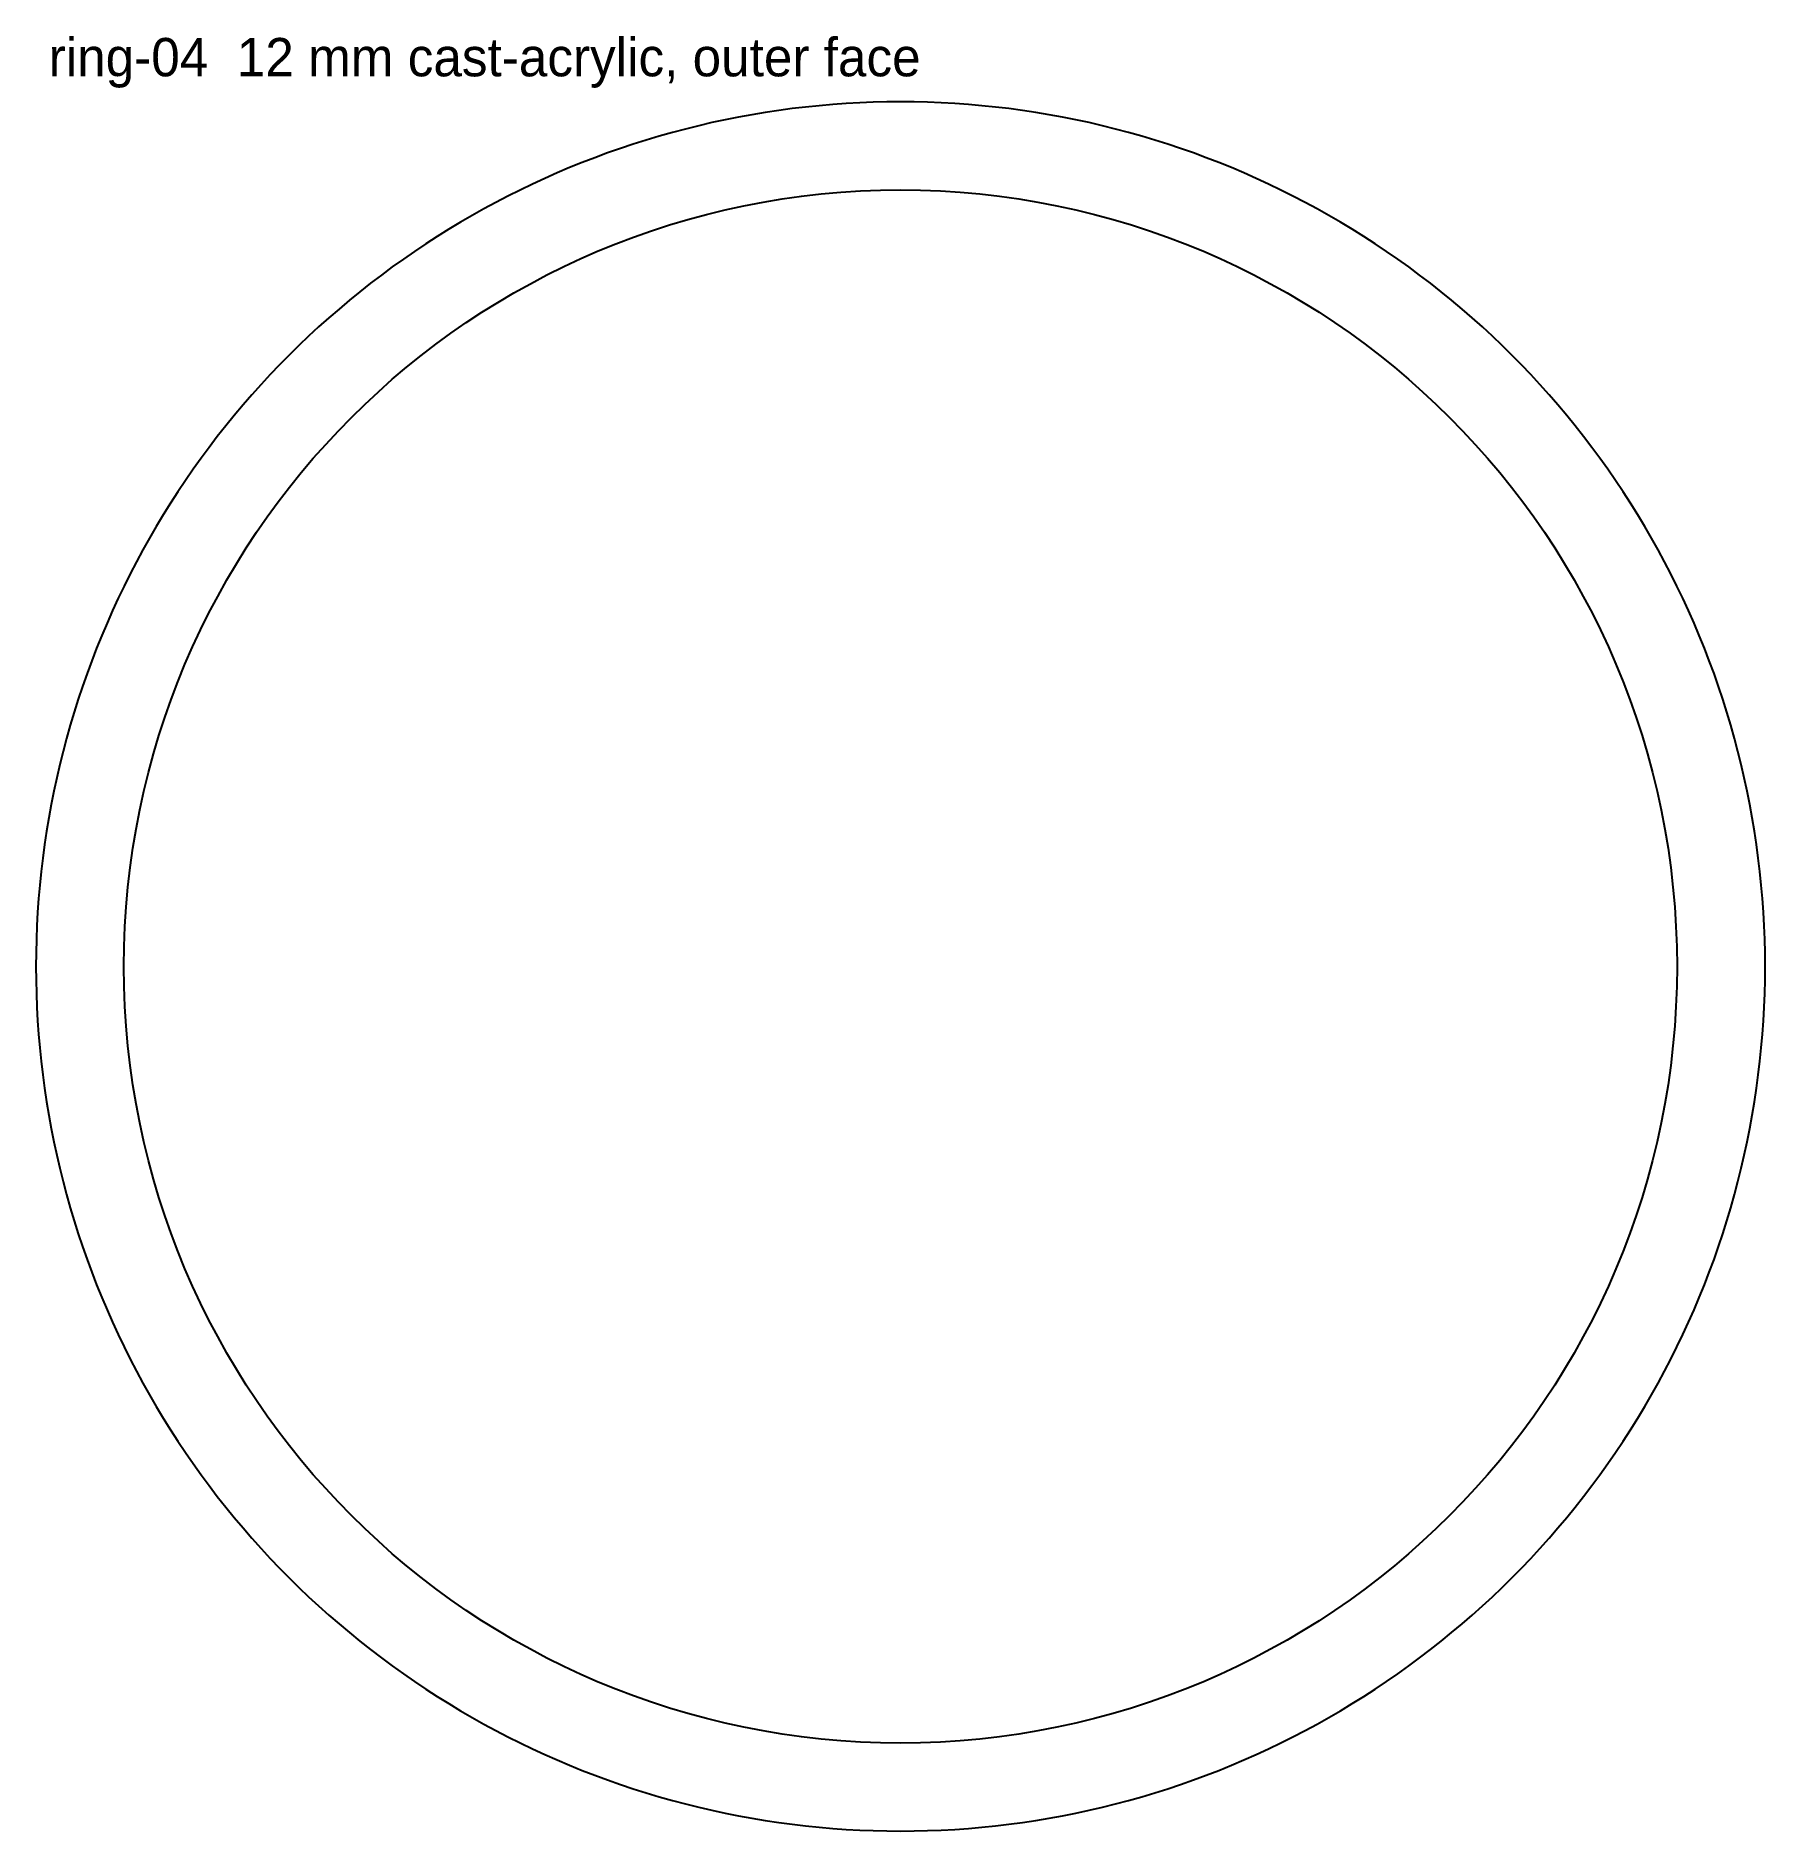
# Model space of a CAD drawing. Header units: millimetres. Extents: x 0 to 271, y 0 to 281.
import ezdxf

# ---------------------------------------------------------------- set-up
doc = ezdxf.new("R2010")
doc.units = ezdxf.units.MM
for name, color, linetype in [('CUT_INSIDE', 5, 'Continuous'), ('CUT_OUTSIDE', 1, 'Continuous'), ('NOTES', 7, 'Continuous')]:
    doc.layers.add(name, color=color, linetype=linetype)

msp = doc.modelspace()

# ---------------------------------------------------------------- linework, layer by layer
at = {"layer": 'CUT_INSIDE'}
msp.add_circle((135.29, 135.29), 121.51, dxfattribs=at)
at = {"layer": 'CUT_OUTSIDE'}
msp.add_lwpolyline([(270.58, 135.29), (270.57, 137.42), (270.52, 139.54), (270.43, 141.67), (270.32, 143.79), (270.17, 145.91), (269.98, 148.02), (269.77, 150.14), (269.52, 152.25), (269.23, 154.36), (268.92, 156.46), (268.57, 158.55), (268.19, 160.64), (267.77, 162.73), (267.33, 164.81), (266.85, 166.88), (266.33, 168.94), (265.79, 170.99), (265.21, 173.04), (264.6, 175.07), (263.96, 177.1), (263.29, 179.12), (262.59, 181.12), (261.85, 183.11), (261.08, 185.1), (260.29, 187.07), (259.46, 189.02), (258.6, 190.97), (257.71, 192.9), (256.79, 194.81), (255.84, 196.71), (254.86, 198.6), (253.85, 200.47), (252.81, 202.32), (251.74, 204.16), (250.65, 205.98), (249.52, 207.79), (248.37, 209.57), (247.19, 211.34), (245.98, 213.09), (244.75, 214.82), (243.48, 216.52), (242.19, 218.21), (240.88, 219.88), (239.54, 221.53), (238.17, 223.16), (236.78, 224.76), (235.36, 226.35), (233.92, 227.91), (232.45, 229.44), (230.96, 230.96), (229.44, 232.45), (227.91, 233.92), (226.35, 235.36), (224.76, 236.78), (223.16, 238.17), (221.53, 239.54), (219.88, 240.88), (218.21, 242.19), (216.52, 243.48), (214.82, 244.75), (213.09, 245.98), (211.34, 247.19), (209.57, 248.37), (207.79, 249.52), (205.98, 250.65), (204.16, 251.74), (202.32, 252.81), (200.47, 253.85), (198.6, 254.86), (196.71, 255.84), (194.81, 256.79), (192.9, 257.71), (190.97, 258.6), (189.02, 259.46), (187.07, 260.29), (185.1, 261.08), (183.11, 261.85), (181.12, 262.59), (179.12, 263.29), (177.1, 263.96), (175.07, 264.6), (173.04, 265.21), (170.99, 265.79), (168.94, 266.33), (166.88, 266.85), (164.81, 267.33), (162.73, 267.77), (160.64, 268.19), (158.55, 268.57), (156.46, 268.92), (154.36, 269.23), (152.25, 269.52), (150.14, 269.77), (148.02, 269.98), (145.91, 270.17), (143.79, 270.32), (141.67, 270.43), (139.54, 270.52), (137.42, 270.57), (135.29, 270.58), (133.17, 270.57), (131.04, 270.52), (128.92, 270.43), (126.8, 270.32), (124.68, 270.17), (122.56, 269.98), (120.45, 269.77), (118.34, 269.52), (116.23, 269.23), (114.13, 268.92), (112.03, 268.57), (109.94, 268.19), (107.86, 267.77), (105.78, 267.33), (103.71, 266.85), (101.65, 266.33), (99.59, 265.79), (97.55, 265.21), (95.51, 264.6), (93.48, 263.96), (91.47, 263.29), (89.46, 262.59), (87.47, 261.85), (85.49, 261.08), (83.52, 260.29), (81.56, 259.46), (79.62, 258.6), (77.69, 257.71), (75.77, 256.79), (73.87, 255.84), (71.98, 254.86), (70.11, 253.85), (68.26, 252.81), (66.42, 251.74), (64.6, 250.65), (62.8, 249.52), (61.01, 248.37), (59.25, 247.19), (57.5, 245.98), (55.77, 244.75), (54.06, 243.48), (52.37, 242.19), (50.7, 240.88), (49.05, 239.54), (47.43, 238.17), (45.82, 236.78), (44.24, 235.36), (42.68, 233.92), (41.14, 232.45), (39.63, 230.96), (38.14, 229.44), (36.67, 227.91), (35.23, 226.35), (33.81, 224.76), (32.42, 223.16), (31.05, 221.53), (29.71, 219.88), (28.39, 218.21), (27.1, 216.52), (25.84, 214.82), (24.6, 213.09), (23.39, 211.34), (22.21, 209.57), (21.06, 207.79), (19.94, 205.98), (18.84, 204.16), (17.77, 202.32), (16.73, 200.47), (15.73, 198.6), (14.75, 196.71), (13.8, 194.81), (12.88, 192.9), (11.99, 190.97), (11.13, 189.02), (10.3, 187.07), (9.5, 185.1), (8.73, 183.11), (8, 181.12), (7.29, 179.12), (6.62, 177.1), (5.98, 175.07), (5.37, 173.04), (4.8, 170.99), (4.25, 168.94), (3.74, 166.88), (3.26, 164.81), (2.81, 162.73), (2.4, 160.64), (2.01, 158.55), (1.67, 156.46), (1.35, 154.36), (1.07, 152.25), (0.82, 150.14), (0.6, 148.02), (0.42, 145.91), (0.27, 143.79), (0.15, 141.67), (0.07, 139.54), (0.02, 137.42), (0, 135.29), (0.02, 133.17), (0.07, 131.04), (0.15, 128.92), (0.27, 126.8), (0.42, 124.68), (0.6, 122.56), (0.82, 120.45), (1.07, 118.34), (1.35, 116.23), (1.67, 114.13), (2.01, 112.03), (2.4, 109.94), (2.81, 107.86), (3.26, 105.78), (3.74, 103.71), (4.25, 101.65), (4.8, 99.59), (5.37, 97.55), (5.98, 95.51), (6.62, 93.48), (7.29, 91.47), (8, 89.46), (8.73, 87.47), (9.5, 85.49), (10.3, 83.52), (11.13, 81.56), (11.99, 79.62), (12.88, 77.69), (13.8, 75.77), (14.75, 73.87), (15.73, 71.98), (16.73, 70.11), (17.77, 68.26), (18.84, 66.42), (19.94, 64.6), (21.06, 62.8), (22.21, 61.01), (23.39, 59.25), (24.6, 57.5), (25.84, 55.77), (27.1, 54.06), (28.39, 52.37), (29.71, 50.7), (31.05, 49.05), (32.42, 47.43), (33.81, 45.82), (35.23, 44.24), (36.67, 42.68), (38.14, 41.14), (39.63, 39.63), (41.14, 38.14), (42.68, 36.67), (44.24, 35.23), (45.82, 33.81), (47.43, 32.42), (49.05, 31.05), (50.7, 29.71), (52.37, 28.39), (54.06, 27.1), (55.77, 25.84), (57.5, 24.6), (59.25, 23.39), (61.01, 22.21), (62.8, 21.06), (64.6, 19.94), (66.42, 18.84), (68.26, 17.77), (70.11, 16.73), (71.98, 15.73), (73.87, 14.75), (75.77, 13.8), (77.69, 12.88), (79.62, 11.99), (81.56, 11.13), (83.52, 10.3), (85.49, 9.5), (87.47, 8.73), (89.46, 8), (91.47, 7.29), (93.48, 6.62), (95.51, 5.98), (97.55, 5.37), (99.59, 4.8), (101.65, 4.25), (103.71, 3.74), (105.78, 3.26), (107.86, 2.81), (109.94, 2.4), (112.03, 2.01), (114.13, 1.67), (116.23, 1.35), (118.34, 1.07), (120.45, 0.82), (122.56, 0.6), (124.68, 0.42), (126.8, 0.27), (128.92, 0.15), (131.04, 0.07), (133.17, 0.02), (135.29, 0), (137.42, 0.02), (139.54, 0.07), (141.67, 0.15), (143.79, 0.27), (145.91, 0.42), (148.02, 0.6), (150.14, 0.82), (152.25, 1.07), (154.36, 1.35), (156.46, 1.67), (158.55, 2.01), (160.64, 2.4), (162.73, 2.81), (164.81, 3.26), (166.88, 3.74), (168.94, 4.25), (170.99, 4.8), (173.04, 5.37), (175.07, 5.98), (177.1, 6.62), (179.12, 7.29), (181.12, 8), (183.11, 8.73), (185.1, 9.5), (187.07, 10.3), (189.02, 11.13), (190.97, 11.99), (192.9, 12.88), (194.81, 13.8), (196.71, 14.75), (198.6, 15.73), (200.47, 16.73), (202.32, 17.77), (204.16, 18.84), (205.98, 19.94), (207.79, 21.06), (209.57, 22.21), (211.34, 23.39), (213.09, 24.6), (214.82, 25.84), (216.52, 27.1), (218.21, 28.39), (219.88, 29.71), (221.53, 31.05), (223.16, 32.42), (224.76, 33.81), (226.35, 35.23), (227.91, 36.67), (229.44, 38.14), (230.96, 39.63), (232.45, 41.14), (233.92, 42.68), (235.36, 44.24), (236.78, 45.82), (238.17, 47.43), (239.54, 49.05), (240.88, 50.7), (242.19, 52.37), (243.48, 54.06), (244.75, 55.77), (245.98, 57.5), (247.19, 59.25), (248.37, 61.01), (249.52, 62.8), (250.65, 64.6), (251.74, 66.42), (252.81, 68.26), (253.85, 70.11), (254.86, 71.98), (255.84, 73.87), (256.79, 75.77), (257.71, 77.69), (258.6, 79.62), (259.46, 81.56), (260.29, 83.52), (261.08, 85.49), (261.85, 87.47), (262.59, 89.46), (263.29, 91.47), (263.96, 93.48), (264.6, 95.51), (265.21, 97.55), (265.79, 99.59), (266.33, 101.65), (266.85, 103.71), (267.33, 105.78), (267.77, 107.86), (268.19, 109.94), (268.57, 112.03), (268.92, 114.13), (269.23, 116.23), (269.52, 118.34), (269.77, 120.45), (269.98, 122.56), (270.17, 124.68), (270.32, 126.8), (270.43, 128.92), (270.52, 131.04), (270.57, 133.17), (270.58, 135.29)], close=True, dxfattribs=at)

# ---------------------------------------------------------------- texts
at = {"layer": 'NOTES'}
msp.add_text('ring-04  12 mm cast-acrylic, outer face', height=6, dxfattribs=at).set_placement((2, 274.58))

doc.saveas('drawing.dxf')
